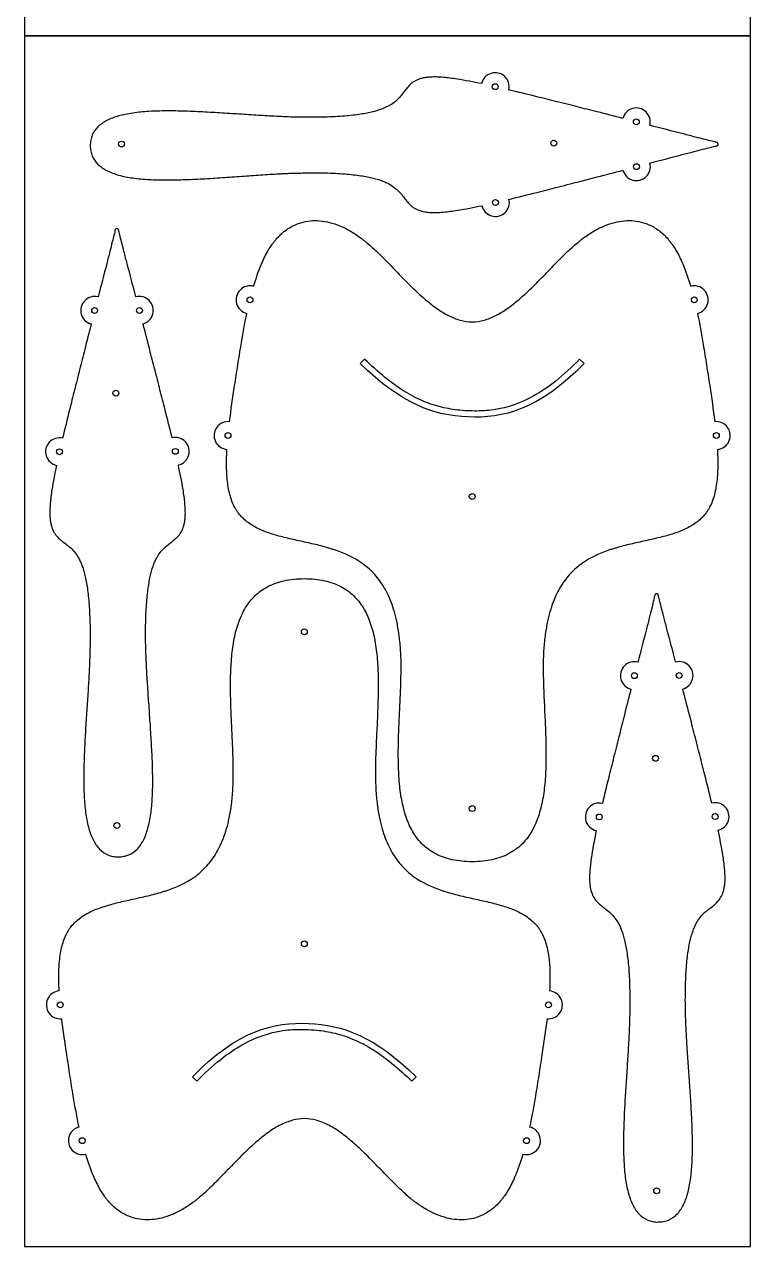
# Model space of a CAD drawing. Header units: inches. Extents: x 132 to 1257, y -131 to 658.
# Drawn here: x 342.8 to 402.8, y 158.2 to 259.1 of the extents above; entities that cross this region are included whole.
import ezdxf

# ---------------------------------------------------------------- set-up
doc = ezdxf.new("R2010")
doc.units = ezdxf.units.IN
doc.header["$MEASUREMENT"] = 0
doc.layers.add('Default', color=7, linetype='Continuous', true_color=0x000000)

msp = doc.modelspace()

# ---------------------------------------------------------------- linework, layer by layer
for p, q in [((370.89, 231.45), (370.53, 231.09)), ((388.65, 231.44), (389.02, 231.09)), ((357.03, 171.82), (356.67, 172.17)), ((374.8, 171.81), (375.15, 172.17))]:
    msp.add_line(p, q)
for centre in [(381.68, 253.95), (393.34, 251.04), (350.8, 249.21), (386.52, 249.29), (393.35, 247.34), (381.7, 244.38), (361.42, 236.35), (398.13, 236.35), (348.58, 235.47), (352.28, 235.47), (350.34, 228.64), (359.6, 225.14), (399.95, 225.14), (355.25, 223.83), (345.68, 223.8), (379.78, 220.1), (365.91, 208.93), (393.18, 205.31), (396.88, 205.32), (394.93, 198.48), (379.78, 194.33), (390.28, 193.64), (399.85, 193.67), (350.42, 192.93), (365.91, 183.16), (345.74, 178.12), (386.08, 178.12), (347.56, 166.91), (384.27, 166.91), (395.02, 162.77)]:
    msp.add_circle(centre, 0.243)
for centre, radius, start, end in [((381.68, 253.95), 1.15, 346.9141, 167.47), ((393.34, 251.04), 1.15, 345.5036, 165.5971), ((399.95, 249.21), 0.159, 302.3785, 58.9551), ((393.35, 247.34), 1.15, 194.69, 14.7833), ((381.7, 244.38), 1.15, 192.8184, 13.373), ((350.42, 242.08), 0.159, 32.3785, 148.9551), ((361.42, 236.35), 1.15, 75.1026, 257.1169), ((398.13, 236.35), 1.15, 282.8831, 104.8954), ((348.58, 235.47), 1.15, 75.5036, 255.5971), ((352.28, 235.47), 1.15, 284.69, 104.7833), ((359.6, 225.14), 1.15, 83.7838, 265.5067), ((399.95, 225.14), 1.15, 274.4924, 96.2162), ((345.68, 223.8), 1.15, 76.9141, 257.47), ((355.25, 223.83), 1.15, 282.8184, 103.373), ((395.02, 211.92), 0.159, 32.3785, 148.9551), ((393.18, 205.31), 1.15, 75.5036, 255.5971), ((396.88, 205.32), 1.15, 284.69, 104.7833), ((390.28, 193.64), 1.15, 76.9141, 257.47), ((399.85, 193.67), 1.15, 282.8184, 103.373), ((345.74, 178.12), 1.15, 94.4924, 276.2162), ((386.08, 178.12), 1.15, 263.7838, 85.5067), ((347.56, 166.91), 1.15, 102.8831, 284.8954), ((384.27, 166.91), 1.15, 255.1026, 77.1169)]:
    msp.add_arc(centre, radius, start, end)
for points, knots in [([(380.56, 254.2), (379.88, 254.33), (379.21, 254.47), (378.34, 254.6), (378.14, 254.63), (377.76, 254.68), (377.58, 254.7), (377.24, 254.73), (377.07, 254.74), (376.76, 254.75), (376.61, 254.75), (376.34, 254.74), (376.21, 254.73), (375.97, 254.71), (375.86, 254.69), (375.65, 254.65), (375.55, 254.62), (375.29, 254.54), (375.13, 254.47), (374.85, 254.29), (374.74, 254.2), (374.52, 254), (374.43, 253.89), (374.25, 253.66), (374.16, 253.54), (373.98, 253.31), (373.89, 253.19), (373.68, 252.96), (373.56, 252.84), (373.3, 252.62), (373.15, 252.51), (372.89, 252.36), (372.8, 252.32), (372.6, 252.22), (372.49, 252.17), (372.26, 252.08), (372.14, 252.04), (371.87, 251.95), (371.73, 251.91), (371.43, 251.84), (371.26, 251.8), (370.92, 251.73), (370.74, 251.7), (370.35, 251.64), (370.14, 251.61), (369.7, 251.56), (369.47, 251.54), (368.98, 251.5), (368.72, 251.48), (368.17, 251.45), (367.88, 251.44), (367.23, 251.42), (366.87, 251.42), (366.1, 251.42), (365.7, 251.42), (365.08, 251.44), (364.86, 251.44), (364.58, 251.45), (364.53, 251.45), (364.41, 251.46), (364.35, 251.46), (364.18, 251.47), (364.06, 251.47), (363.71, 251.49), (363.47, 251.5), (362.98, 251.53), (362.73, 251.54), (361.96, 251.59), (361.44, 251.62), (360.38, 251.69), (359.85, 251.72), (358.77, 251.79), (358.23, 251.82), (357.15, 251.88), (356.61, 251.91), (355.56, 251.94), (355.04, 251.95), (354.28, 251.94), (354.03, 251.94), (353.54, 251.93), (353.31, 251.92), (352.84, 251.89), (352.61, 251.87), (352.17, 251.83), (351.95, 251.8), (351.53, 251.74), (351.33, 251.7), (350.94, 251.62), (350.75, 251.58), (350.39, 251.48), (350.22, 251.42), (349.89, 251.3), (349.74, 251.23), (349.45, 251.08), (349.32, 251), (349.07, 250.83), (348.96, 250.73), (348.65, 250.43), (348.49, 250.2), (348.33, 249.81), (348.29, 249.67), (348.23, 249.38), (348.22, 249.23), (348.22, 249.08), (348.22, 248.93), (348.23, 248.78), (348.29, 248.49), (348.33, 248.35), (348.5, 247.96), (348.66, 247.73), (348.96, 247.43), (349.08, 247.34), (349.33, 247.16), (349.46, 247.08), (349.75, 246.94), (349.9, 246.87), (350.23, 246.75), (350.4, 246.69), (350.76, 246.59), (350.95, 246.55), (351.34, 246.47), (351.54, 246.44), (351.96, 246.38), (352.18, 246.35), (352.63, 246.31), (352.85, 246.29), (353.32, 246.27), (353.56, 246.26), (354.05, 246.25), (354.3, 246.25), (355.06, 246.25), (355.58, 246.26), (356.63, 246.3), (357.17, 246.32), (358.24, 246.38), (358.79, 246.42), (359.86, 246.49), (360.4, 246.53), (361.46, 246.6), (361.97, 246.64), (362.74, 246.69), (362.99, 246.71), (363.48, 246.73), (363.72, 246.75), (364.08, 246.77), (364.2, 246.77), (364.37, 246.78), (364.43, 246.78), (364.54, 246.79), (364.6, 246.79), (364.87, 246.8), (365.09, 246.81), (365.71, 246.82), (366.12, 246.83), (366.89, 246.83), (367.25, 246.83), (367.9, 246.82), (368.19, 246.81), (368.73, 246.78), (368.99, 246.76), (369.48, 246.73), (369.72, 246.7), (370.15, 246.66), (370.36, 246.63), (370.75, 246.57), (370.93, 246.54), (371.28, 246.47), (371.44, 246.44), (371.74, 246.36), (371.89, 246.32), (372.15, 246.24), (372.28, 246.2), (372.51, 246.11), (372.62, 246.06), (372.82, 245.97), (372.91, 245.92), (373.16, 245.77), (373.31, 245.67), (373.58, 245.44), (373.7, 245.33), (373.91, 245.09), (374, 244.98), (374.18, 244.74), (374.27, 244.63), (374.45, 244.4), (374.55, 244.3), (374.76, 244.09), (374.88, 244), (375.16, 243.83), (375.32, 243.76), (375.58, 243.68), (375.67, 243.65), (375.88, 243.61), (376, 243.59), (376.24, 243.56), (376.36, 243.56), (376.64, 243.55), (376.79, 243.55), (377.1, 243.57), (377.26, 243.58), (377.61, 243.61), (377.79, 243.63), (378.17, 243.68), (378.36, 243.71), (379.24, 243.85), (379.91, 243.98), (380.58, 244.12)], [24.857342, 24.857342, 24.857342, 24.857342, 29.158688, 29.158688, 30.41225, 30.41225, 31.561069, 31.561069, 32.595924, 32.595924, 33.516778, 33.516778, 34.323307, 34.323307, 35.032923, 35.032923, 35.663766, 35.663766, 36.755061, 36.755061, 37.714443, 37.714443, 38.624588, 38.624588, 39.527778, 39.527778, 40.483933, 40.483933, 41.512699, 41.512699, 42.68076, 42.68076, 43.345317, 43.345317, 44.083156, 44.083156, 44.908191, 44.908191, 45.834319, 45.834319, 46.875239, 46.875239, 48.044389, 48.044389, 49.354943, 49.354943, 50.819838, 50.819838, 52.451833, 52.451833, 54.263559, 54.263559, 56.543259, 56.543259, 59.086711, 59.086711, 60.462921, 60.462921, 60.818246, 60.818246, 61.178095, 61.178095, 61.910814, 61.910814, 63.424249, 63.424249, 64.993802, 64.993802, 68.263312, 68.263312, 71.642871, 71.642871, 75.055692, 75.055692, 78.413172, 78.413172, 81.652586, 81.652586, 83.211303, 83.211303, 84.714298, 84.714298, 86.153912, 86.153912, 87.523384, 87.523384, 88.814374, 88.814374, 90.025513, 90.025513, 91.155448, 91.155448, 92.206305, 92.206305, 93.185012, 93.185012, 94.104797, 94.104797, 95.870553, 95.870553, 96.762228, 96.762228, 97.712362, 97.712362, 97.712362, 98.73164, 98.73164, 99.688202, 99.688202, 101.582487, 101.582487, 102.569253, 102.569253, 103.619253, 103.619253, 104.746674, 104.746674, 105.958947, 105.958947, 107.258348, 107.258348, 108.64342, 108.64342, 110.11269, 110.11269, 111.65721, 111.65721, 113.269718, 113.269718, 114.941997, 114.941997, 118.41737, 118.41737, 122.019323, 122.019323, 125.680548, 125.680548, 129.30596, 129.30596, 132.813158, 132.813158, 134.496745, 134.496745, 136.120082, 136.120082, 136.905986, 136.905986, 137.291949, 137.291949, 137.673057, 137.673057, 139.149113, 139.149113, 141.877046, 141.877046, 144.322033, 144.322033, 146.264394, 146.264394, 148.014088, 148.014088, 149.584656, 149.584656, 150.989771, 150.989771, 152.243305, 152.243305, 153.359377, 153.359377, 154.352394, 154.352394, 155.237043, 155.237043, 156.028217, 156.028217, 156.740833, 156.740833, 157.993411, 157.993411, 159.096651, 159.096651, 160.122032, 160.122032, 161.090602, 161.090602, 162.066623, 162.066623, 163.095376, 163.095376, 164.265458, 164.265458, 164.941779, 164.941779, 165.702513, 165.702513, 166.567103, 166.567103, 167.55423, 167.55423, 168.663593, 168.663593, 169.89517, 169.89517, 171.239074, 171.239074, 175.858108, 175.858108, 175.858108, 175.858108]), ([(392.23, 251.33), (391.52, 251.51), (390.81, 251.69), (389.55, 252.01), (389, 252.15), (388.05, 252.39), (387.18, 252.61), (386.23, 252.84), (385.68, 252.98), (384.35, 253.31), (383.58, 253.5), (382.8, 253.69)], [274.267235, 274.267235, 274.267235, 274.267235, 278.858713, 278.858713, 282.431728, 282.431728, 285.036059, 285.036059, 288.610762, 288.610762, 293.630795, 293.630795, 293.630795, 293.630795]), ([(400.04, 249.34), (400.01, 249.35), (399.92, 249.37), (399.87, 249.38), (399.74, 249.41), (399.67, 249.43), (399.4, 249.49), (399.21, 249.54), (398.75, 249.65), (398.48, 249.72), (397.88, 249.87), (397.55, 249.96), (396.29, 250.28), (395.37, 250.52), (394.45, 250.76)], [256.81519, 256.81519, 256.81519, 256.81519, 257.518589, 257.864776, 257.864776, 258.325382, 258.325382, 259.591051, 259.591051, 261.316806, 261.316806, 263.481115, 263.481115, 269.45013, 269.45013, 269.45013, 269.45013]), ([(394.46, 247.64), (395.38, 247.88), (396.3, 248.12), (397.55, 248.45), (397.88, 248.53), (398.48, 248.69), (398.75, 248.76), (399.21, 248.87), (399.4, 248.92), (399.67, 248.99), (399.74, 249.01), (399.87, 249.04), (399.92, 249.05), (399.97, 249.06)], [206.927277, 206.927277, 206.927277, 206.927277, 213.320682, 213.320682, 215.643483, 215.643483, 217.496177, 217.496177, 218.855505, 218.855505, 219.350477, 219.350477, 219.722747, 219.722747, 219.722747, 219.722747]), ([(382.82, 244.64), (383.6, 244.83), (384.37, 245.03), (385.69, 245.36), (386.24, 245.5), (387.19, 245.75), (388.07, 245.97), (389.01, 246.21), (389.56, 246.36), (390.82, 246.68), (391.53, 246.86), (392.24, 247.05)], [181.029402, 181.029402, 181.029402, 181.029402, 186.404148, 186.404148, 190.237803, 190.237803, 192.992025, 192.992025, 196.82422, 196.82422, 201.76036, 201.76036, 201.76036, 201.76036]), ([(361.72, 237.46), (361.91, 238.1), (362.12, 238.72), (362.46, 239.51), (362.55, 239.71), (362.73, 240.08), (362.83, 240.26), (363.03, 240.6), (363.13, 240.76), (363.3, 240.99), (363.35, 241.07), (363.44, 241.18), (363.47, 241.21), (363.53, 241.28), (363.55, 241.32), (363.7, 241.49), (363.82, 241.61), (364.19, 241.96), (364.45, 242.16), (365.02, 242.49), (365.31, 242.62), (366.12, 242.87), (366.64, 242.92), (367.45, 242.85), (367.72, 242.81), (368.28, 242.67), (368.56, 242.57), (369.13, 242.34), (369.42, 242.19), (369.99, 241.86), (370.28, 241.67), (370.63, 241.41), (370.71, 241.36), (370.81, 241.27), (370.85, 241.24), (370.92, 241.18), (370.96, 241.16), (371.14, 241), (371.29, 240.88), (371.58, 240.62), (371.72, 240.49), (372.01, 240.21), (372.16, 240.07), (372.6, 239.63), (372.9, 239.33), (373.49, 238.72), (373.78, 238.41), (374.38, 237.8), (374.69, 237.49), (375.3, 236.91), (375.61, 236.63), (376.23, 236.1), (376.54, 235.85), (377.18, 235.41), (377.5, 235.21), (378.14, 234.89), (378.46, 234.76), (379.12, 234.58), (379.44, 234.53), (380.11, 234.53), (380.43, 234.58), (381.09, 234.76), (381.41, 234.89), (382.05, 235.21), (382.37, 235.41), (383, 235.85), (383.32, 236.1), (383.94, 236.63), (384.25, 236.91), (384.86, 237.49), (385.16, 237.8), (385.76, 238.41), (386.06, 238.72), (386.65, 239.33), (386.95, 239.63), (387.39, 240.07), (387.53, 240.21), (387.82, 240.49), (387.97, 240.62), (388.26, 240.88), (388.41, 241), (388.59, 241.15), (388.63, 241.18), (388.7, 241.24), (388.73, 241.27), (388.84, 241.35), (388.91, 241.41), (389.27, 241.67), (389.56, 241.86), (390.13, 242.19), (390.42, 242.33), (390.99, 242.57), (391.27, 242.67), (391.83, 242.81), (392.1, 242.85), (392.9, 242.92), (393.43, 242.87), (394.24, 242.62), (394.53, 242.5), (395.09, 242.17), (395.36, 241.96), (395.73, 241.62), (395.85, 241.49), (395.99, 241.32), (396.02, 241.29), (396.08, 241.22), (396.11, 241.18), (396.19, 241.07), (396.25, 241), (396.41, 240.76), (396.52, 240.6), (396.72, 240.26), (396.82, 240.08), (397, 239.71), (397.09, 239.52), (397.43, 238.72), (397.64, 238.1), (397.83, 237.46)], [195.225961, 195.225961, 195.225961, 195.225961, 198.45186, 198.45186, 199.501694, 199.501694, 200.501773, 200.501773, 201.451212, 201.451212, 201.909082, 201.909082, 202.133851, 202.133851, 202.356021, 202.356021, 203.220879, 203.220879, 204.861406, 204.861406, 206.432272, 206.432272, 209.033486, 209.033486, 210.40788, 210.40788, 211.873517, 211.873517, 213.452669, 213.452669, 215.162851, 215.162851, 215.612916, 215.612916, 215.841362, 215.841362, 216.072118, 216.072118, 217.017786, 217.017786, 217.996346, 217.996346, 219.003373, 219.003373, 221.070869, 221.070869, 223.194958, 223.194958, 225.309078, 225.309078, 227.368774, 227.368774, 229.332615, 229.332615, 231.172169, 231.172169, 232.884642, 232.884642, 234.510237, 234.510237, 236.135311, 236.135311, 237.847192, 237.847192, 239.686068, 239.686068, 241.649171, 241.649171, 243.708114, 243.708114, 245.821516, 245.821516, 247.944976, 247.944976, 250.011991, 250.011991, 251.018833, 251.018833, 251.997252, 251.997252, 252.942822, 252.942822, 253.173559, 253.173559, 253.401989, 253.401989, 253.852024, 253.852024, 255.562118, 255.562118, 257.141211, 257.141211, 258.606786, 258.606786, 259.981075, 259.981075, 262.581718, 262.581718, 264.152615, 264.152615, 265.792936, 265.792936, 266.657613, 266.657613, 266.87973, 266.87973, 267.104444, 267.104444, 267.562199, 267.562199, 268.511395, 268.511395, 269.511227, 269.511227, 270.560825, 270.560825, 273.794095, 273.794095, 273.794095, 273.794095]), ([(350.29, 242.16), (350.28, 242.13), (350.26, 242.05), (350.25, 241.99), (350.22, 241.87), (350.2, 241.8), (350.14, 241.53), (350.09, 241.33), (349.97, 240.87), (349.91, 240.6), (349.75, 240), (349.67, 239.67), (349.35, 238.42), (349.11, 237.5), (348.87, 236.58)], [256.81519, 256.81519, 256.81519, 256.81519, 257.518589, 257.864776, 257.864776, 258.325382, 258.325382, 259.591051, 259.591051, 261.316806, 261.316806, 263.481115, 263.481115, 269.45013, 269.45013, 269.45013, 269.45013]), ([(351.99, 236.59), (351.75, 237.5), (351.51, 238.42), (351.18, 239.67), (351.09, 240), (350.94, 240.6), (350.87, 240.87), (350.75, 241.33), (350.7, 241.53), (350.64, 241.79), (350.62, 241.87), (350.59, 241.99), (350.58, 242.04), (350.56, 242.1)], [206.927277, 206.927277, 206.927277, 206.927277, 213.320682, 213.320682, 215.643483, 215.643483, 217.496177, 217.496177, 218.855505, 218.855505, 219.350477, 219.350477, 219.722747, 219.722747, 219.722747, 219.722747]), ([(359.73, 226.28), (359.85, 227.25), (360, 228.27), (360.19, 229.55), (360.24, 229.83), (360.32, 230.4), (360.37, 230.68), (360.5, 231.53), (360.59, 232.09), (360.83, 233.52), (360.98, 234.38), (361.16, 235.23)], [176.525319, 176.525319, 176.525319, 176.525319, 181.504471, 181.504471, 182.918239, 182.918239, 184.3319, 184.3319, 187.138074, 187.138074, 191.454008, 191.454008, 191.454008, 191.454008]), ([(398.39, 235.23), (398.57, 234.39), (398.72, 233.52), (398.96, 232.1), (399.05, 231.53), (399.18, 230.69), (399.23, 230.41), (399.31, 229.84), (399.36, 229.56), (399.55, 228.27), (399.7, 227.26), (399.82, 226.28)], [3.971599, 3.971599, 3.971599, 3.971599, 8.279163, 8.279163, 11.085528, 11.085528, 12.49933, 12.49933, 13.913271, 13.913271, 18.900227, 18.900227, 18.900227, 18.900227]), ([(348.3, 234.35), (348.12, 233.64), (347.94, 232.94), (347.62, 231.68), (347.48, 231.13), (347.24, 230.17), (347.02, 229.31), (346.78, 228.36), (346.64, 227.8), (346.31, 226.48), (346.12, 225.7), (345.94, 224.92)], [274.267235, 274.267235, 274.267235, 274.267235, 278.858713, 278.858713, 282.431728, 282.431728, 285.036059, 285.036059, 288.610762, 288.610762, 293.630795, 293.630795, 293.630795, 293.630795]), ([(354.98, 224.95), (354.79, 225.72), (354.6, 226.49), (354.26, 227.82), (354.12, 228.37), (353.88, 229.32), (353.66, 230.19), (353.41, 231.14), (353.27, 231.69), (352.95, 232.95), (352.76, 233.65), (352.58, 234.36)], [181.029402, 181.029402, 181.029402, 181.029402, 186.404148, 186.404148, 190.237803, 190.237803, 192.992025, 192.992025, 196.82422, 196.82422, 201.76036, 201.76036, 201.76036, 201.76036]), ([(388.65, 231.44), (388.03, 230.8), (386.84, 229.69), (384.53, 228.09), (382.21, 227.25), (380.15, 227.14), (378.78, 227.2), (377.41, 227.4), (375.85, 227.88), (373.53, 229.06), (371.95, 230.42), (370.89, 231.45)], [0, 0, 0, 0, 1.051159, 1.918551, 3.309378, 3.926598, 4.331135, 4.934054, 5.560341, 6.2507, 8.000106, 8.000106, 8.000106, 8.000106]), ([(400.04, 223.99), (400.07, 223.38), (400.08, 222.78), (400.05, 221.96), (400.03, 221.74), (399.99, 221.3), (399.96, 221.08), (399.89, 220.67), (399.85, 220.46), (399.75, 220.08), (399.69, 219.89), (399.55, 219.54), (399.48, 219.37), (399.35, 219.13), (399.31, 219.05), (399.21, 218.9), (399.16, 218.83), (399.01, 218.62), (398.9, 218.49), (398.53, 218.12), (398.25, 217.91), (397.65, 217.54), (397.32, 217.38), (396.63, 217.1), (396.25, 216.99), (395.5, 216.77), (395.1, 216.67), (394.3, 216.49), (393.89, 216.4), (393.08, 216.22), (392.67, 216.13), (392.06, 215.97), (391.86, 215.91), (391.56, 215.82), (391.46, 215.79), (391.26, 215.73), (391.16, 215.7), (390.29, 215.4), (389.55, 215.06), (388.54, 214.35), (388.22, 214.08), (387.63, 213.45), (387.36, 213.1), (387, 212.52), (386.88, 212.3), (386.66, 211.86), (386.56, 211.62), (386.37, 211.12), (386.28, 210.85), (386.12, 210.3), (386.04, 210), (385.91, 209.34), (385.85, 208.97), (385.75, 208.18), (385.71, 207.77), (385.67, 207.13), (385.66, 206.91), (385.65, 206.63), (385.65, 206.57), (385.65, 206.46), (385.65, 206.4), (385.65, 206.22), (385.64, 206.1), (385.64, 205.74), (385.65, 205.49), (385.66, 204.99), (385.66, 204.74), (385.68, 204.22), (385.69, 203.96), (385.71, 203.43), (385.73, 203.17), (385.76, 202.35), (385.79, 201.8), (385.84, 200.71), (385.86, 200.15), (385.88, 199.06), (385.88, 198.51), (385.85, 197.44), (385.83, 196.9), (385.73, 195.88), (385.66, 195.38), (385.47, 194.43), (385.35, 193.97), (385.04, 193.11), (384.86, 192.71), (384.41, 191.97), (384.15, 191.64), (383.52, 191.04), (383.17, 190.79), (382.58, 190.48), (382.37, 190.39), (381.92, 190.23), (381.68, 190.16), (381.18, 190.05), (380.91, 190.01), (380.36, 189.95), (380.07, 189.94), (379.78, 189.94), (379.48, 189.94), (379.19, 189.95), (378.64, 190.01), (378.37, 190.05), (377.87, 190.16), (377.63, 190.23), (377.18, 190.39), (376.97, 190.48), (376.38, 190.79), (376.03, 191.04), (375.4, 191.64), (375.14, 191.97), (374.69, 192.71), (374.51, 193.12), (374.2, 193.97), (374.08, 194.43), (373.89, 195.38), (373.82, 195.88), (373.72, 196.91), (373.7, 197.44), (373.67, 198.51), (373.67, 199.06), (373.69, 200.15), (373.71, 200.71), (373.76, 201.81), (373.79, 202.35), (373.82, 203.17), (373.84, 203.44), (373.86, 203.97), (373.87, 204.23), (373.89, 204.74), (373.89, 205), (373.9, 205.5), (373.91, 205.74), (373.91, 206.11), (373.9, 206.22), (373.9, 206.4), (373.9, 206.46), (373.9, 206.58), (373.9, 206.63), (373.89, 206.91), (373.88, 207.14), (373.84, 207.77), (373.8, 208.19), (373.7, 208.97), (373.64, 209.34), (373.51, 210), (373.43, 210.3), (373.27, 210.86), (373.18, 211.12), (372.99, 211.62), (372.89, 211.86), (372.67, 212.31), (372.55, 212.52), (372.19, 213.1), (371.92, 213.45), (371.33, 214.08), (371.01, 214.35), (370, 215.06), (369.26, 215.4), (368.39, 215.7), (368.29, 215.73), (368.09, 215.79), (368, 215.82), (367.7, 215.91), (367.49, 215.97), (366.88, 216.13), (366.48, 216.22), (365.66, 216.4), (365.25, 216.49), (364.45, 216.67), (364.05, 216.77), (363.3, 216.98), (362.93, 217.1), (362.23, 217.38), (361.9, 217.54), (361.3, 217.91), (361.02, 218.12), (360.66, 218.49), (360.54, 218.62), (360.39, 218.83), (360.34, 218.9), (360.25, 219.05), (360.2, 219.13), (360.07, 219.37), (360, 219.54), (359.86, 219.89), (359.81, 220.08), (359.7, 220.46), (359.66, 220.66), (359.59, 221.08), (359.56, 221.3), (359.52, 221.74), (359.5, 221.96), (359.47, 222.78), (359.48, 223.38), (359.51, 223.99)], [22.654299, 22.654299, 22.654299, 22.654299, 25.624027, 25.624027, 26.717217, 26.717217, 27.790757, 27.790757, 28.804588, 28.804588, 29.761763, 29.761763, 30.669158, 30.669158, 31.107817, 31.107817, 31.538749, 31.538749, 32.388353, 32.388353, 34.101678, 34.101678, 35.893377, 35.893377, 37.794652, 37.794652, 39.791087, 39.791087, 41.84629, 41.84629, 43.930282, 43.930282, 44.966261, 44.966261, 45.481062, 45.481062, 45.993384, 45.993384, 50.036979, 50.036979, 52.08727, 52.08727, 54.281599, 54.281599, 55.467806, 55.467806, 56.737891, 56.737891, 58.108935, 58.108935, 59.597778, 59.597778, 61.44257, 61.44257, 63.48157, 63.48157, 64.581653, 64.581653, 64.865377, 64.865377, 65.152636, 65.152636, 65.737396, 65.737396, 66.944936, 66.944936, 68.197135, 68.197135, 69.48663, 69.48663, 70.805834, 70.805834, 73.502462, 73.502462, 76.217794, 76.217794, 78.89772, 78.89772, 81.488987, 81.488987, 83.94866, 83.94866, 86.254293, 86.254293, 88.418413, 88.418413, 90.505477, 90.505477, 92.638756, 92.638756, 93.769087, 93.769087, 94.976591, 94.976591, 96.283992, 96.283992, 97.712362, 97.712362, 97.712362, 99.140946, 99.140946, 100.448528, 100.448528, 101.656188, 101.656188, 102.786663, 102.786663, 104.920237, 104.920237, 107.007648, 107.007648, 109.172192, 109.172192, 111.478317, 111.478317, 113.938523, 113.938523, 116.530327, 116.530327, 119.210757, 119.210757, 121.92653, 121.92653, 124.623497, 124.623497, 125.942823, 125.942823, 127.232405, 127.232405, 128.484651, 128.484651, 129.692198, 129.692198, 130.276945, 130.276945, 130.564194, 130.564194, 130.847906, 130.847906, 131.947934, 131.947934, 133.98681, 133.98681, 135.831468, 135.831468, 137.319679, 137.319679, 138.690181, 138.690181, 139.959805, 139.959805, 141.145621, 141.145621, 143.339332, 143.339332, 145.389148, 145.389148, 149.431898, 149.431898, 149.944115, 149.944115, 150.45881, 150.45881, 151.494574, 151.494574, 153.578136, 153.578136, 155.632949, 155.632949, 157.629028, 157.629028, 159.530007, 159.530007, 161.321451, 161.321451, 163.034475, 163.034475, 163.883876, 163.883876, 164.314682, 164.314682, 164.753197, 164.753197, 165.660264, 165.660264, 166.617058, 166.617058, 167.630468, 167.630468, 168.703558, 168.703558, 169.796393, 169.796393, 172.770935, 172.770935, 172.770935, 172.770935]), ([(345.43, 222.68), (345.29, 222.01), (345.16, 221.34), (345.02, 220.46), (345, 220.27), (344.95, 219.89), (344.93, 219.71), (344.9, 219.36), (344.89, 219.19), (344.88, 218.88), (344.88, 218.74), (344.88, 218.46), (344.89, 218.33), (344.92, 218.09), (344.94, 217.98), (344.98, 217.77), (345.01, 217.68), (345.09, 217.41), (345.16, 217.26), (345.33, 216.98), (345.43, 216.86), (345.63, 216.65), (345.74, 216.55), (345.96, 216.37), (346.08, 216.28), (346.32, 216.1), (346.43, 216.01), (346.67, 215.8), (346.78, 215.69), (347.01, 215.42), (347.11, 215.27), (347.26, 215.02), (347.31, 214.93), (347.41, 214.72), (347.45, 214.62), (347.54, 214.39), (347.59, 214.26), (347.67, 214), (347.71, 213.85), (347.79, 213.55), (347.83, 213.39), (347.89, 213.04), (347.93, 212.86), (347.99, 212.47), (348.01, 212.26), (348.06, 211.83), (348.09, 211.59), (348.13, 211.1), (348.15, 210.84), (348.17, 210.3), (348.19, 210.01), (348.2, 209.36), (348.21, 209), (348.21, 208.23), (348.2, 207.82), (348.19, 207.2), (348.18, 206.98), (348.17, 206.71), (348.17, 206.65), (348.17, 206.54), (348.17, 206.48), (348.16, 206.31), (348.15, 206.19), (348.14, 205.83), (348.13, 205.59), (348.1, 205.1), (348.08, 204.85), (348.04, 204.08), (348.01, 203.56), (347.94, 202.51), (347.9, 201.97), (347.83, 200.89), (347.8, 200.35), (347.75, 199.28), (347.72, 198.74), (347.69, 197.69), (347.68, 197.17), (347.68, 196.4), (347.69, 196.16), (347.7, 195.67), (347.71, 195.43), (347.74, 194.96), (347.76, 194.73), (347.8, 194.29), (347.83, 194.07), (347.89, 193.65), (347.92, 193.45), (348, 193.06), (348.05, 192.87), (348.15, 192.51), (348.2, 192.34), (348.33, 192.02), (348.4, 191.86), (348.55, 191.58), (348.63, 191.44), (348.8, 191.19), (348.89, 191.08), (349.2, 190.78), (349.42, 190.62), (349.82, 190.45), (349.95, 190.41), (350.24, 190.36), (350.39, 190.34), (350.55, 190.34), (350.7, 190.35), (350.85, 190.36), (351.14, 190.42), (351.28, 190.46), (351.67, 190.62), (351.9, 190.78), (352.2, 191.09), (352.29, 191.2), (352.46, 191.45), (352.54, 191.59), (352.69, 191.87), (352.76, 192.03), (352.88, 192.35), (352.93, 192.53), (353.03, 192.89), (353.08, 193.07), (353.16, 193.46), (353.19, 193.67), (353.25, 194.09), (353.27, 194.3), (353.32, 194.75), (353.33, 194.98), (353.36, 195.45), (353.37, 195.68), (353.38, 196.17), (353.38, 196.42), (353.38, 197.18), (353.37, 197.7), (353.33, 198.75), (353.3, 199.29), (353.24, 200.37), (353.21, 200.91), (353.13, 201.99), (353.1, 202.52), (353.02, 203.58), (352.99, 204.1), (352.94, 204.87), (352.92, 205.12), (352.89, 205.61), (352.88, 205.85), (352.86, 206.2), (352.86, 206.32), (352.85, 206.49), (352.85, 206.55), (352.84, 206.66), (352.84, 206.72), (352.83, 207), (352.82, 207.21), (352.8, 207.84), (352.79, 208.24), (352.79, 209.01), (352.79, 209.37), (352.81, 210.02), (352.82, 210.31), (352.85, 210.86), (352.86, 211.12), (352.9, 211.61), (352.92, 211.84), (352.97, 212.28), (353, 212.48), (353.06, 212.87), (353.09, 213.06), (353.15, 213.4), (353.19, 213.56), (353.26, 213.87), (353.3, 214.01), (353.39, 214.28), (353.43, 214.4), (353.52, 214.63), (353.56, 214.74), (353.66, 214.94), (353.71, 215.04), (353.86, 215.29), (353.96, 215.44), (354.18, 215.71), (354.3, 215.82), (354.53, 216.03), (354.65, 216.12), (354.88, 216.3), (355, 216.39), (355.22, 216.58), (355.33, 216.67), (355.54, 216.89), (355.63, 217), (355.8, 217.28), (355.87, 217.44), (355.95, 217.7), (355.98, 217.8), (356.02, 218.01), (356.04, 218.12), (356.06, 218.36), (356.07, 218.49), (356.08, 218.76), (356.07, 218.91), (356.06, 219.22), (356.05, 219.39), (356.02, 219.73), (356, 219.91), (355.95, 220.29), (355.92, 220.49), (355.78, 221.36), (355.64, 222.03), (355.5, 222.71)], [24.857342, 24.857342, 24.857342, 24.857342, 29.158688, 29.158688, 30.41225, 30.41225, 31.561069, 31.561069, 32.595924, 32.595924, 33.516778, 33.516778, 34.323307, 34.323307, 35.032923, 35.032923, 35.663766, 35.663766, 36.755061, 36.755061, 37.714443, 37.714443, 38.624588, 38.624588, 39.527778, 39.527778, 40.483933, 40.483933, 41.512699, 41.512699, 42.68076, 42.68076, 43.345317, 43.345317, 44.083156, 44.083156, 44.908191, 44.908191, 45.834319, 45.834319, 46.875239, 46.875239, 48.044389, 48.044389, 49.354943, 49.354943, 50.819838, 50.819838, 52.451833, 52.451833, 54.263559, 54.263559, 56.543259, 56.543259, 59.086711, 59.086711, 60.462921, 60.462921, 60.818246, 60.818246, 61.178095, 61.178095, 61.910814, 61.910814, 63.424249, 63.424249, 64.993802, 64.993802, 68.263312, 68.263312, 71.642871, 71.642871, 75.055692, 75.055692, 78.413172, 78.413172, 81.652586, 81.652586, 83.211303, 83.211303, 84.714298, 84.714298, 86.153912, 86.153912, 87.523384, 87.523384, 88.814374, 88.814374, 90.025513, 90.025513, 91.155448, 91.155448, 92.206305, 92.206305, 93.185012, 93.185012, 94.104797, 94.104797, 95.870553, 95.870553, 96.762228, 96.762228, 97.712362, 97.712362, 97.712362, 98.73164, 98.73164, 99.688202, 99.688202, 101.582487, 101.582487, 102.569253, 102.569253, 103.619253, 103.619253, 104.746674, 104.746674, 105.958947, 105.958947, 107.258348, 107.258348, 108.64342, 108.64342, 110.11269, 110.11269, 111.65721, 111.65721, 113.269718, 113.269718, 114.941997, 114.941997, 118.41737, 118.41737, 122.019323, 122.019323, 125.680548, 125.680548, 129.30596, 129.30596, 132.813158, 132.813158, 134.496745, 134.496745, 136.120082, 136.120082, 136.905986, 136.905986, 137.291949, 137.291949, 137.673057, 137.673057, 139.149113, 139.149113, 141.877046, 141.877046, 144.322033, 144.322033, 146.264394, 146.264394, 148.014088, 148.014088, 149.584656, 149.584656, 150.989771, 150.989771, 152.243305, 152.243305, 153.359377, 153.359377, 154.352394, 154.352394, 155.237043, 155.237043, 156.028217, 156.028217, 156.740833, 156.740833, 157.993411, 157.993411, 159.096651, 159.096651, 160.122032, 160.122032, 161.090602, 161.090602, 162.066623, 162.066623, 163.095376, 163.095376, 164.265458, 164.265458, 164.941779, 164.941779, 165.702513, 165.702513, 166.567103, 166.567103, 167.55423, 167.55423, 168.663593, 168.663593, 169.89517, 169.89517, 171.239074, 171.239074, 175.858108, 175.858108, 175.858108, 175.858108]), ([(345.65, 179.27), (345.62, 179.88), (345.6, 180.48), (345.64, 181.3), (345.65, 181.52), (345.7, 181.96), (345.72, 182.18), (345.8, 182.59), (345.84, 182.8), (345.94, 183.18), (346, 183.37), (346.13, 183.72), (346.21, 183.89), (346.34, 184.13), (346.38, 184.21), (346.47, 184.36), (346.52, 184.43), (346.68, 184.64), (346.79, 184.77), (347.16, 185.14), (347.43, 185.35), (348.04, 185.72), (348.37, 185.88), (349.06, 186.15), (349.43, 186.27), (350.19, 186.49), (350.59, 186.59), (351.38, 186.77), (351.79, 186.86), (352.61, 187.04), (353.02, 187.13), (353.63, 187.29), (353.83, 187.35), (354.13, 187.44), (354.23, 187.47), (354.43, 187.53), (354.53, 187.56), (355.4, 187.86), (356.14, 188.2), (357.15, 188.91), (357.46, 189.18), (358.06, 189.81), (358.33, 190.16), (358.69, 190.74), (358.8, 190.96), (359.02, 191.4), (359.13, 191.64), (359.32, 192.14), (359.41, 192.41), (359.57, 192.96), (359.64, 193.26), (359.78, 193.92), (359.84, 194.29), (359.94, 195.08), (359.98, 195.49), (360.02, 196.12), (360.02, 196.35), (360.03, 196.63), (360.03, 196.69), (360.04, 196.8), (360.04, 196.86), (360.04, 197.04), (360.04, 197.16), (360.04, 197.52), (360.04, 197.77), (360.03, 198.27), (360.02, 198.52), (360, 199.04), (359.99, 199.3), (359.97, 199.83), (359.96, 200.09), (359.92, 200.91), (359.89, 201.46), (359.85, 202.55), (359.83, 203.11), (359.81, 204.2), (359.81, 204.75), (359.83, 205.82), (359.86, 206.36), (359.96, 207.38), (360.02, 207.88), (360.21, 208.83), (360.33, 209.29), (360.64, 210.14), (360.83, 210.55), (361.28, 211.29), (361.54, 211.62), (362.16, 212.22), (362.51, 212.47), (363.11, 212.78), (363.32, 212.87), (363.77, 213.03), (364, 213.1), (364.51, 213.21), (364.77, 213.25), (365.33, 213.31), (365.62, 213.32), (365.91, 213.32), (366.2, 213.32), (366.49, 213.31), (367.05, 213.25), (367.31, 213.21), (367.82, 213.1), (368.05, 213.03), (368.5, 212.87), (368.72, 212.78), (369.31, 212.47), (369.66, 212.22), (370.28, 211.62), (370.54, 211.29), (371, 210.55), (371.18, 210.14), (371.49, 209.29), (371.61, 208.83), (371.8, 207.88), (371.87, 207.38), (371.96, 206.35), (371.99, 205.82), (372.02, 204.75), (372.01, 204.2), (371.99, 203.11), (371.97, 202.55), (371.93, 201.45), (371.9, 200.91), (371.86, 200.09), (371.85, 199.82), (371.83, 199.29), (371.82, 199.03), (371.8, 198.52), (371.79, 198.26), (371.78, 197.76), (371.78, 197.52), (371.78, 197.15), (371.78, 197.03), (371.78, 196.86), (371.78, 196.8), (371.79, 196.68), (371.79, 196.63), (371.8, 196.35), (371.81, 196.12), (371.84, 195.49), (371.88, 195.07), (371.98, 194.29), (372.04, 193.92), (372.18, 193.26), (372.25, 192.96), (372.41, 192.4), (372.5, 192.14), (372.69, 191.64), (372.8, 191.4), (373.02, 190.95), (373.13, 190.74), (373.5, 190.16), (373.76, 189.81), (374.36, 189.18), (374.67, 188.91), (375.69, 188.2), (376.43, 187.86), (377.3, 187.56), (377.39, 187.53), (377.59, 187.47), (377.69, 187.44), (377.99, 187.35), (378.19, 187.29), (378.8, 187.13), (379.21, 187.04), (380.03, 186.86), (380.44, 186.77), (381.23, 186.59), (381.63, 186.49), (382.39, 186.27), (382.76, 186.16), (383.45, 185.88), (383.78, 185.72), (384.39, 185.35), (384.66, 185.14), (385.03, 184.77), (385.14, 184.64), (385.3, 184.43), (385.35, 184.36), (385.44, 184.21), (385.48, 184.13), (385.61, 183.89), (385.69, 183.72), (385.82, 183.37), (385.88, 183.18), (385.98, 182.8), (386.02, 182.6), (386.1, 182.18), (386.12, 181.96), (386.17, 181.52), (386.18, 181.3), (386.22, 180.48), (386.2, 179.88), (386.17, 179.27)], [22.654299, 22.654299, 22.654299, 22.654299, 25.624027, 25.624027, 26.717217, 26.717217, 27.790757, 27.790757, 28.804588, 28.804588, 29.761763, 29.761763, 30.669158, 30.669158, 31.107817, 31.107817, 31.538749, 31.538749, 32.388353, 32.388353, 34.101678, 34.101678, 35.893377, 35.893377, 37.794652, 37.794652, 39.791087, 39.791087, 41.84629, 41.84629, 43.930282, 43.930282, 44.966261, 44.966261, 45.481062, 45.481062, 45.993384, 45.993384, 50.036979, 50.036979, 52.08727, 52.08727, 54.281599, 54.281599, 55.467806, 55.467806, 56.737891, 56.737891, 58.108935, 58.108935, 59.597778, 59.597778, 61.44257, 61.44257, 63.48157, 63.48157, 64.581653, 64.581653, 64.865377, 64.865377, 65.152636, 65.152636, 65.737396, 65.737396, 66.944936, 66.944936, 68.197135, 68.197135, 69.48663, 69.48663, 70.805834, 70.805834, 73.502462, 73.502462, 76.217794, 76.217794, 78.89772, 78.89772, 81.488987, 81.488987, 83.94866, 83.94866, 86.254293, 86.254293, 88.418413, 88.418413, 90.505477, 90.505477, 92.638756, 92.638756, 93.769087, 93.769087, 94.976591, 94.976591, 96.283992, 96.283992, 97.712362, 97.712362, 97.712362, 99.140946, 99.140946, 100.448528, 100.448528, 101.656188, 101.656188, 102.786663, 102.786663, 104.920237, 104.920237, 107.007648, 107.007648, 109.172192, 109.172192, 111.478317, 111.478317, 113.938523, 113.938523, 116.530327, 116.530327, 119.210757, 119.210757, 121.92653, 121.92653, 124.623497, 124.623497, 125.942823, 125.942823, 127.232405, 127.232405, 128.484651, 128.484651, 129.692198, 129.692198, 130.276945, 130.276945, 130.564194, 130.564194, 130.847906, 130.847906, 131.947934, 131.947934, 133.98681, 133.98681, 135.831468, 135.831468, 137.319679, 137.319679, 138.690181, 138.690181, 139.959805, 139.959805, 141.145621, 141.145621, 143.339332, 143.339332, 145.389148, 145.389148, 149.431898, 149.431898, 149.944115, 149.944115, 150.45881, 150.45881, 151.494574, 151.494574, 153.578136, 153.578136, 155.632949, 155.632949, 157.629028, 157.629028, 159.530007, 159.530007, 161.321451, 161.321451, 163.034475, 163.034475, 163.883876, 163.883876, 164.314682, 164.314682, 164.753197, 164.753197, 165.660264, 165.660264, 166.617058, 166.617058, 167.630468, 167.630468, 168.703558, 168.703558, 169.796393, 169.796393, 172.770935, 172.770935, 172.770935, 172.770935]), ([(394.88, 212), (394.88, 211.97), (394.86, 211.89), (394.84, 211.83), (394.81, 211.71), (394.8, 211.64), (394.73, 211.37), (394.69, 211.17), (394.57, 210.71), (394.5, 210.44), (394.35, 209.84), (394.27, 209.51), (393.95, 208.26), (393.71, 207.34), (393.47, 206.42)], [256.81519, 256.81519, 256.81519, 256.81519, 257.518589, 257.864776, 257.864776, 258.325382, 258.325382, 259.591051, 259.591051, 261.316806, 261.316806, 263.481115, 263.481115, 269.45013, 269.45013, 269.45013, 269.45013]), ([(396.59, 206.43), (396.35, 207.34), (396.1, 208.26), (395.78, 209.51), (395.69, 209.84), (395.53, 210.44), (395.47, 210.71), (395.35, 211.17), (395.3, 211.37), (395.24, 211.63), (395.22, 211.71), (395.19, 211.83), (395.18, 211.89), (395.16, 211.94)], [206.927277, 206.927277, 206.927277, 206.927277, 213.320682, 213.320682, 215.643483, 215.643483, 217.496177, 217.496177, 218.855505, 218.855505, 219.350477, 219.350477, 219.722747, 219.722747, 219.722747, 219.722747]), ([(392.9, 204.19), (392.71, 203.48), (392.53, 202.78), (392.21, 201.52), (392.08, 200.97), (391.84, 200.01), (391.62, 199.15), (391.38, 198.2), (391.24, 197.64), (390.91, 196.32), (390.72, 195.54), (390.54, 194.76)], [274.267235, 274.267235, 274.267235, 274.267235, 278.858713, 278.858713, 282.431728, 282.431728, 285.036059, 285.036059, 288.610762, 288.610762, 293.630795, 293.630795, 293.630795, 293.630795]), ([(399.58, 194.79), (399.39, 195.56), (399.2, 196.33), (398.86, 197.66), (398.72, 198.21), (398.48, 199.16), (398.25, 200.03), (398.01, 200.98), (397.87, 201.53), (397.54, 202.79), (397.36, 203.49), (397.17, 204.2)], [181.029402, 181.029402, 181.029402, 181.029402, 186.404148, 186.404148, 190.237803, 190.237803, 192.992025, 192.992025, 196.82422, 196.82422, 201.76036, 201.76036, 201.76036, 201.76036]), ([(390.03, 192.52), (389.89, 191.85), (389.76, 191.18), (389.62, 190.3), (389.59, 190.11), (389.55, 189.73), (389.53, 189.55), (389.5, 189.2), (389.49, 189.03), (389.47, 188.72), (389.47, 188.58), (389.48, 188.3), (389.49, 188.17), (389.52, 187.93), (389.53, 187.82), (389.58, 187.61), (389.6, 187.52), (389.69, 187.26), (389.76, 187.1), (389.93, 186.82), (390.02, 186.7), (390.23, 186.49), (390.34, 186.39), (390.56, 186.21), (390.68, 186.12), (390.92, 185.94), (391.03, 185.85), (391.27, 185.64), (391.38, 185.53), (391.61, 185.26), (391.71, 185.11), (391.86, 184.86), (391.91, 184.77), (392.01, 184.56), (392.05, 184.46), (392.14, 184.23), (392.19, 184.1), (392.27, 183.84), (392.31, 183.69), (392.39, 183.39), (392.42, 183.23), (392.49, 182.88), (392.52, 182.7), (392.58, 182.31), (392.61, 182.1), (392.66, 181.67), (392.69, 181.43), (392.73, 180.94), (392.74, 180.68), (392.77, 180.14), (392.78, 179.85), (392.8, 179.2), (392.81, 178.84), (392.81, 178.07), (392.8, 177.66), (392.79, 177.04), (392.78, 176.82), (392.77, 176.55), (392.77, 176.49), (392.77, 176.38), (392.76, 176.32), (392.76, 176.15), (392.75, 176.03), (392.74, 175.67), (392.72, 175.43), (392.7, 174.94), (392.68, 174.69), (392.64, 173.92), (392.6, 173.4), (392.54, 172.35), (392.5, 171.81), (392.43, 170.73), (392.4, 170.19), (392.34, 169.12), (392.32, 168.58), (392.29, 167.53), (392.28, 167.01), (392.28, 166.24), (392.28, 166), (392.3, 165.51), (392.31, 165.27), (392.34, 164.8), (392.35, 164.57), (392.4, 164.13), (392.42, 163.91), (392.48, 163.49), (392.52, 163.29), (392.6, 162.9), (392.65, 162.71), (392.75, 162.35), (392.8, 162.18), (392.93, 161.86), (392.99, 161.7), (393.14, 161.42), (393.22, 161.28), (393.4, 161.03), (393.49, 160.92), (393.79, 160.62), (394.02, 160.46), (394.41, 160.29), (394.55, 160.25), (394.84, 160.2), (394.99, 160.18), (395.14, 160.19), (395.3, 160.19), (395.45, 160.2), (395.74, 160.26), (395.87, 160.3), (396.27, 160.46), (396.49, 160.62), (396.8, 160.93), (396.89, 161.04), (397.06, 161.29), (397.14, 161.43), (397.29, 161.71), (397.35, 161.87), (397.48, 162.19), (397.53, 162.37), (397.63, 162.73), (397.68, 162.91), (397.75, 163.31), (397.79, 163.51), (397.85, 163.93), (397.87, 164.14), (397.91, 164.59), (397.93, 164.82), (397.96, 165.29), (397.96, 165.52), (397.98, 166.01), (397.98, 166.26), (397.98, 167.02), (397.97, 167.54), (397.93, 168.59), (397.9, 169.13), (397.84, 170.21), (397.8, 170.75), (397.73, 171.83), (397.69, 172.36), (397.62, 173.42), (397.58, 173.94), (397.53, 174.71), (397.52, 174.96), (397.49, 175.45), (397.48, 175.69), (397.46, 176.04), (397.45, 176.16), (397.45, 176.33), (397.44, 176.39), (397.44, 176.5), (397.44, 176.56), (397.42, 176.84), (397.42, 177.06), (397.4, 177.68), (397.39, 178.08), (397.39, 178.85), (397.39, 179.21), (397.41, 179.86), (397.42, 180.15), (397.44, 180.7), (397.46, 180.96), (397.5, 181.45), (397.52, 181.68), (397.57, 182.12), (397.59, 182.33), (397.65, 182.72), (397.68, 182.9), (397.75, 183.24), (397.79, 183.41), (397.86, 183.71), (397.9, 183.85), (397.98, 184.12), (398.03, 184.24), (398.12, 184.47), (398.16, 184.58), (398.26, 184.78), (398.31, 184.88), (398.45, 185.13), (398.56, 185.28), (398.78, 185.55), (398.89, 185.66), (399.13, 185.87), (399.25, 185.96), (399.48, 186.14), (399.6, 186.23), (399.82, 186.42), (399.93, 186.51), (400.13, 186.73), (400.23, 186.85), (400.4, 187.12), (400.47, 187.28), (400.55, 187.54), (400.57, 187.64), (400.62, 187.85), (400.63, 187.96), (400.66, 188.2), (400.67, 188.33), (400.67, 188.6), (400.67, 188.75), (400.66, 189.06), (400.65, 189.23), (400.62, 189.57), (400.6, 189.75), (400.55, 190.13), (400.52, 190.33), (400.38, 191.2), (400.24, 191.87), (400.1, 192.55)], [24.857342, 24.857342, 24.857342, 24.857342, 29.158688, 29.158688, 30.41225, 30.41225, 31.561069, 31.561069, 32.595924, 32.595924, 33.516778, 33.516778, 34.323307, 34.323307, 35.032923, 35.032923, 35.663766, 35.663766, 36.755061, 36.755061, 37.714443, 37.714443, 38.624588, 38.624588, 39.527778, 39.527778, 40.483933, 40.483933, 41.512699, 41.512699, 42.68076, 42.68076, 43.345317, 43.345317, 44.083156, 44.083156, 44.908191, 44.908191, 45.834319, 45.834319, 46.875239, 46.875239, 48.044389, 48.044389, 49.354943, 49.354943, 50.819838, 50.819838, 52.451833, 52.451833, 54.263559, 54.263559, 56.543259, 56.543259, 59.086711, 59.086711, 60.462921, 60.462921, 60.818246, 60.818246, 61.178095, 61.178095, 61.910814, 61.910814, 63.424249, 63.424249, 64.993802, 64.993802, 68.263312, 68.263312, 71.642871, 71.642871, 75.055692, 75.055692, 78.413172, 78.413172, 81.652586, 81.652586, 83.211303, 83.211303, 84.714298, 84.714298, 86.153912, 86.153912, 87.523384, 87.523384, 88.814374, 88.814374, 90.025513, 90.025513, 91.155448, 91.155448, 92.206305, 92.206305, 93.185012, 93.185012, 94.104797, 94.104797, 95.870553, 95.870553, 96.762228, 96.762228, 97.712362, 97.712362, 97.712362, 98.73164, 98.73164, 99.688202, 99.688202, 101.582487, 101.582487, 102.569253, 102.569253, 103.619253, 103.619253, 104.746674, 104.746674, 105.958947, 105.958947, 107.258348, 107.258348, 108.64342, 108.64342, 110.11269, 110.11269, 111.65721, 111.65721, 113.269718, 113.269718, 114.941997, 114.941997, 118.41737, 118.41737, 122.019323, 122.019323, 125.680548, 125.680548, 129.30596, 129.30596, 132.813158, 132.813158, 134.496745, 134.496745, 136.120082, 136.120082, 136.905986, 136.905986, 137.291949, 137.291949, 137.673057, 137.673057, 139.149113, 139.149113, 141.877046, 141.877046, 144.322033, 144.322033, 146.264394, 146.264394, 148.014088, 148.014088, 149.584656, 149.584656, 150.989771, 150.989771, 152.243305, 152.243305, 153.359377, 153.359377, 154.352394, 154.352394, 155.237043, 155.237043, 156.028217, 156.028217, 156.740833, 156.740833, 157.993411, 157.993411, 159.096651, 159.096651, 160.122032, 160.122032, 161.090602, 161.090602, 162.066623, 162.066623, 163.095376, 163.095376, 164.265458, 164.265458, 164.941779, 164.941779, 165.702513, 165.702513, 166.567103, 166.567103, 167.55423, 167.55423, 168.663593, 168.663593, 169.89517, 169.89517, 171.239074, 171.239074, 175.858108, 175.858108, 175.858108, 175.858108]), ([(347.3, 168.03), (347.12, 168.87), (346.96, 169.74), (346.72, 171.16), (346.63, 171.73), (346.5, 172.57), (346.46, 172.85), (346.37, 173.42), (346.33, 173.7), (346.13, 174.99), (345.98, 176), (345.86, 176.98)], [3.971599, 3.971599, 3.971599, 3.971599, 8.279163, 8.279163, 11.085528, 11.085528, 12.49933, 12.49933, 13.913271, 13.913271, 18.900227, 18.900227, 18.900227, 18.900227]), ([(385.96, 176.98), (385.84, 176.01), (385.69, 174.99), (385.49, 173.71), (385.45, 173.43), (385.36, 172.86), (385.32, 172.58), (385.19, 171.73), (385.1, 171.17), (384.86, 169.74), (384.7, 168.88), (384.52, 168.03)], [176.525319, 176.525319, 176.525319, 176.525319, 181.504471, 181.504471, 182.918239, 182.918239, 184.3319, 184.3319, 187.138074, 187.138074, 191.454008, 191.454008, 191.454008, 191.454008]), ([(357.03, 171.82), (357.65, 172.46), (358.84, 173.57), (361.15, 175.17), (363.48, 176.01), (365.53, 176.12), (366.9, 176.06), (368.28, 175.86), (369.83, 175.38), (372.16, 174.19), (373.74, 172.84), (374.8, 171.81)], [0, 0, 0, 0, 1.051159, 1.918551, 3.309378, 3.926598, 4.331135, 4.934054, 5.560341, 6.2507, 8.000106, 8.000106, 8.000106, 8.000106]), ([(383.97, 165.8), (383.78, 165.16), (383.57, 164.54), (383.23, 163.75), (383.14, 163.55), (382.95, 163.18), (382.86, 163), (382.66, 162.66), (382.55, 162.5), (382.39, 162.27), (382.33, 162.19), (382.25, 162.08), (382.22, 162.05), (382.16, 161.98), (382.13, 161.94), (381.99, 161.77), (381.87, 161.65), (381.5, 161.3), (381.23, 161.1), (380.67, 160.77), (380.38, 160.64), (379.57, 160.39), (379.04, 160.34), (378.24, 160.41), (377.97, 160.45), (377.41, 160.59), (377.13, 160.69), (376.56, 160.92), (376.27, 161.07), (375.69, 161.4), (375.4, 161.59), (375.05, 161.85), (374.98, 161.9), (374.87, 161.99), (374.84, 162.02), (374.76, 162.07), (374.73, 162.1), (374.54, 162.25), (374.4, 162.38), (374.11, 162.64), (373.96, 162.77), (373.67, 163.05), (373.53, 163.19), (373.08, 163.63), (372.79, 163.93), (372.2, 164.54), (371.9, 164.85), (371.3, 165.46), (371, 165.77), (370.39, 166.35), (370.08, 166.63), (369.46, 167.16), (369.14, 167.41), (368.51, 167.85), (368.19, 168.05), (367.55, 168.37), (367.22, 168.5), (366.57, 168.68), (366.24, 168.73), (365.58, 168.73), (365.25, 168.68), (364.6, 168.5), (364.27, 168.37), (363.63, 168.05), (363.31, 167.85), (362.68, 167.41), (362.36, 167.16), (361.74, 166.63), (361.43, 166.35), (360.82, 165.77), (360.52, 165.46), (359.92, 164.85), (359.62, 164.54), (359.03, 163.93), (358.74, 163.63), (358.3, 163.19), (358.15, 163.05), (357.86, 162.77), (357.72, 162.64), (357.43, 162.38), (357.28, 162.26), (357.1, 162.11), (357.06, 162.08), (356.99, 162.02), (356.95, 161.99), (356.84, 161.91), (356.77, 161.85), (356.42, 161.59), (356.13, 161.4), (355.55, 161.07), (355.27, 160.92), (354.7, 160.69), (354.42, 160.59), (353.86, 160.45), (353.58, 160.41), (352.78, 160.34), (352.26, 160.39), (351.45, 160.64), (351.16, 160.76), (350.59, 161.09), (350.33, 161.3), (349.96, 161.64), (349.84, 161.77), (349.69, 161.94), (349.66, 161.97), (349.61, 162.04), (349.58, 162.08), (349.49, 162.19), (349.44, 162.26), (349.27, 162.49), (349.17, 162.66), (348.97, 163), (348.87, 163.18), (348.68, 163.55), (348.6, 163.74), (348.25, 164.54), (348.04, 165.16), (347.85, 165.8)], [195.225961, 195.225961, 195.225961, 195.225961, 198.45186, 198.45186, 199.501694, 199.501694, 200.501773, 200.501773, 201.451212, 201.451212, 201.909082, 201.909082, 202.133851, 202.133851, 202.356021, 202.356021, 203.220879, 203.220879, 204.861406, 204.861406, 206.432272, 206.432272, 209.033486, 209.033486, 210.40788, 210.40788, 211.873517, 211.873517, 213.452669, 213.452669, 215.162851, 215.162851, 215.612916, 215.612916, 215.841362, 215.841362, 216.072118, 216.072118, 217.017786, 217.017786, 217.996346, 217.996346, 219.003373, 219.003373, 221.070869, 221.070869, 223.194958, 223.194958, 225.309078, 225.309078, 227.368774, 227.368774, 229.332615, 229.332615, 231.172169, 231.172169, 232.884642, 232.884642, 234.510237, 234.510237, 236.135311, 236.135311, 237.847192, 237.847192, 239.686068, 239.686068, 241.649171, 241.649171, 243.708114, 243.708114, 245.821516, 245.821516, 247.944976, 247.944976, 250.011991, 250.011991, 251.018833, 251.018833, 251.997252, 251.997252, 252.942822, 252.942822, 253.173559, 253.173559, 253.401989, 253.401989, 253.852024, 253.852024, 255.562118, 255.562118, 257.141211, 257.141211, 258.606786, 258.606786, 259.981075, 259.981075, 262.581718, 262.581718, 264.152615, 264.152615, 265.792936, 265.792936, 266.657613, 266.657613, 266.87973, 266.87973, 267.104444, 267.104444, 267.562199, 267.562199, 268.511395, 268.511395, 269.511227, 269.511227, 270.560825, 270.560825, 273.794095, 273.794095, 273.794095, 273.794095])]:
    msp.add_open_spline(points, degree=3, knots=knots)
for points, degree in [([(399.97, 249.06), (400, 249.07), (400.04, 249.08)], 2), ([(350.56, 242.1), (350.56, 242.13), (350.55, 242.16)], 2), ([(389.02, 231.09), (385.31, 227.24), (379.25, 225.85), (373.95, 227.74), (370.53, 231.09)], 3), ([(395.16, 211.94), (395.15, 211.97), (395.15, 212)], 2), ([(356.67, 172.17), (360.37, 176.02), (366.44, 177.41), (371.74, 175.52), (375.15, 172.17)], 3)]:
    msp.add_open_spline(points, degree=degree)
at = {"layer": 'Default'}
for points in [[(342.78, 258.16), (402.78, 258.16), (402.78, 358.16), (342.78, 358.16)], [(342.78, 158.16), (402.78, 158.16), (402.78, 258.16), (342.78, 258.16)]]:
    msp.add_lwpolyline(points, close=True, dxfattribs=at)

doc.saveas('drawing.dxf')
